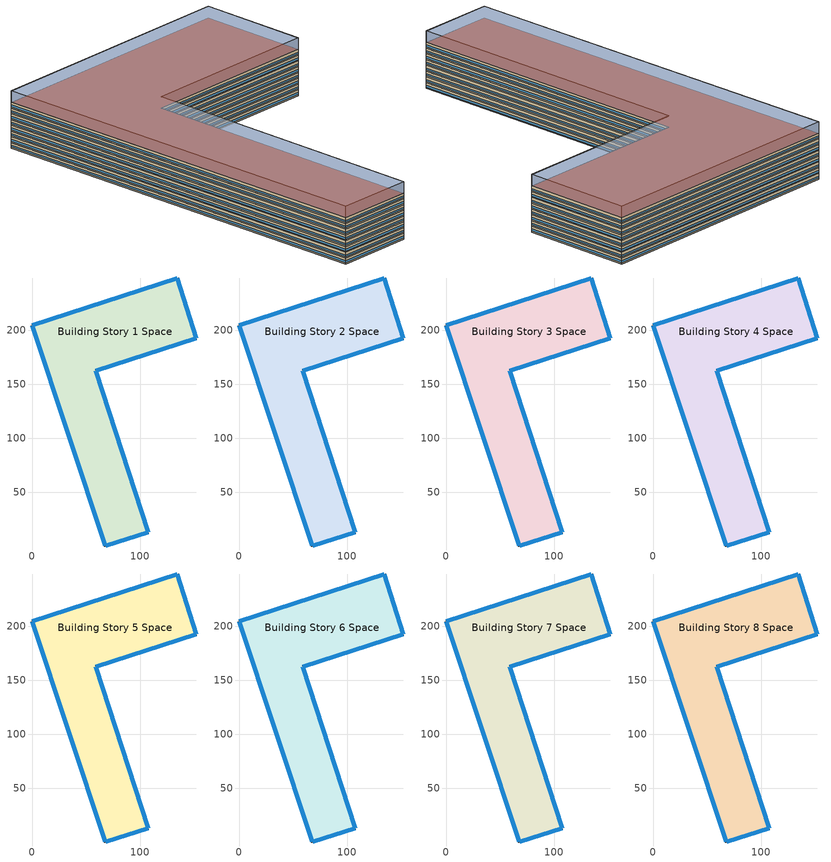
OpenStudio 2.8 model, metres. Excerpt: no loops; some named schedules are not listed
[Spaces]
Building Story 1 Space
 floor ground: 67.97,0 0,204.25 134.29,248.23 152.15,192.3 58.91,162.21 107.41,12.92 z0
 wall outside: 0,204.25 67.97,0 107.41,12.92 58.91,162.21 152.15,192.3 134.29,248.23 0,204.25 z0:3
 window: 134.26,248.22 0.02,204.26 / 107.4,12.94 58.92,162.18 / 68,0.01 107.38,12.91 / 152.14,192.33 134.29,248.21 / 58.93,162.22 152.12,192.3 / 0.01,204.22 67.96,0.02 z0.76:1.66
 ceiling adiabatic (Typical IEAD Roof R-31.25): 107.41,12.92 58.91,162.21 152.15,192.3 134.29,248.23 0,204.25 67.97,0 z3
Building Story 2 Space
 floor adiabatic (LargeHotel Interior Floor): 67.97,0 0,204.25 134.29,248.23 152.15,192.3 58.91,162.21 107.41,12.92 z3
 wall outside: 0,204.25 67.97,0 107.41,12.92 58.91,162.21 152.15,192.3 134.29,248.23 0,204.25 z3:6
 window: 0.01,204.22 67.96,0.02 / 134.26,248.22 0.02,204.26 / 152.14,192.33 134.29,248.21 / 58.93,162.22 152.12,192.3 / 107.4,12.94 58.92,162.18 / 68,0.01 107.38,12.91 z3.76:4.66
 ceiling adiabatic (Typical IEAD Roof R-31.25): 107.41,12.92 58.91,162.21 152.15,192.3 134.29,248.23 0,204.25 67.97,0 z6
Building Story 3 Space
 floor adiabatic (LargeHotel Interior Floor): 67.97,0 0,204.25 134.29,248.23 152.15,192.3 58.91,162.21 107.41,12.92 z6
 wall outside: 0,204.25 67.97,0 107.41,12.92 58.91,162.21 152.15,192.3 134.29,248.23 0,204.25 z6:9
 window: 134.26,248.22 0.02,204.26 / 58.93,162.22 152.12,192.3 / 107.4,12.94 58.92,162.18 / 152.14,192.33 134.29,248.21 / 0.01,204.22 67.96,0.02 / 68,0.01 107.38,12.91 z6.76:7.66
 roof outside: 107.41,12.92 58.91,162.21 152.15,192.3 134.29,248.23 0,204.25 67.97,0 z9
Building Story 4 Space
 floor adiabatic (LargeHotel Interior Floor): 67.97,0 0,204.25 134.29,248.23 152.15,192.3 58.91,162.21 107.41,12.92 z9
 wall outside: 0,204.25 67.97,0 107.41,12.92 58.91,162.21 152.15,192.3 134.29,248.23 0,204.25 z9:12
 window: 134.26,248.22 0.02,204.26 / 107.4,12.94 58.92,162.18 / 0.01,204.22 67.96,0.02 / 58.93,162.22 152.12,192.3 / 152.14,192.33 134.29,248.21 / 68,0.01 107.38,12.91 z9.76:10.66
 ceiling adiabatic (LargeHotel Interior Ceiling): 107.41,12.92 58.91,162.21 152.15,192.3 134.29,248.23 0,204.25 67.97,0 z12
Building Story 5 Space
 floor adiabatic (Typical Insulated Carpeted 8in Slab Floor): 67.97,0 0,204.25 134.29,248.23 152.15,192.3 58.91,162.21 107.41,12.92 z12
 wall outside: 0,204.25 67.97,0 107.41,12.92 58.91,162.21 152.15,192.3 134.29,248.23 0,204.25 z12:15
 window: 107.4,12.94 58.92,162.18 / 68,0.01 107.38,12.91 / 152.14,192.33 134.29,248.21 / 0.01,204.22 67.96,0.02 / 134.26,248.22 0.02,204.26 / 58.93,162.22 152.12,192.3 z12.76:13.66
 ceiling adiabatic (Typical IEAD Roof R-31.25): 107.41,12.92 58.91,162.21 152.15,192.3 134.29,248.23 0,204.25 67.97,0 z15
Building Story 6 Space
 floor adiabatic (LargeHotel Interior Floor): 67.97,0 0,204.25 134.29,248.23 152.15,192.3 58.91,162.21 107.41,12.92 z15
 wall outside: 0,204.25 67.97,0 107.41,12.92 58.91,162.21 152.15,192.3 134.29,248.23 0,204.25 z15:18
 window: 0.01,204.22 67.96,0.02 / 134.26,248.22 0.02,204.26 / 152.14,192.33 134.29,248.21 / 68,0.01 107.38,12.91 / 107.4,12.94 58.92,162.18 / 58.93,162.22 152.12,192.3 z15.76:16.66
 roof outside: 107.41,12.92 58.91,162.21 152.15,192.3 134.29,248.23 0,204.25 67.97,0 z18
Building Story 7 Space
 floor adiabatic (Typical Insulated Carpeted 8in Slab Floor): 67.97,0 0,204.25 134.29,248.23 152.15,192.3 58.91,162.21 107.41,12.92 z18
 wall outside: 0,204.25 67.97,0 107.41,12.92 58.91,162.21 152.15,192.3 134.29,248.23 0,204.25 z18:21
 window: 58.93,162.22 152.12,192.3 / 0.01,204.22 67.96,0.02 / 134.26,248.22 0.02,204.26 / 152.14,192.33 134.29,248.21 / 107.4,12.94 58.92,162.18 / 68,0.01 107.38,12.91 z18.76:19.66
 ceiling adiabatic (Typical IEAD Roof R-31.25): 107.41,12.92 58.91,162.21 152.15,192.3 134.29,248.23 0,204.25 67.97,0 z21
Building Story 8 Space
 floor adiabatic (LargeHotel Interior Floor): 67.97,0 0,204.25 134.29,248.23 152.15,192.3 58.91,162.21 107.41,12.92 z21
 wall outside: 0,204.25 67.97,0 107.41,12.92 58.91,162.21 152.15,192.3 134.29,248.23 0,204.25 z21:24
 window: 0.01,204.22 67.96,0.02 / 134.26,248.22 0.02,204.26 / 68,0.01 107.38,12.91 / 58.93,162.22 152.12,192.3 / 152.14,192.33 134.29,248.21 / 107.4,12.94 58.92,162.18 z21.76:22.66
 roof outside: 107.41,12.92 58.91,162.21 152.15,192.3 134.29,248.23 0,204.25 67.97,0 z24
shading: 152.15,192.3 134.29,248.23 / 134.29,248.23 0,204.25 / 0,204.25 67.97,0 / 67.97,0 107.41,12.92 / 107.41,12.92 58.91,162.21 / 58.91,162.21 152.15,192.3 z0:3; 152.15,192.3 134.29,248.23 / 134.29,248.23 0,204.25 / 0,204.25 67.97,0 / 67.97,0 107.41,12.92 / 107.41,12.92 58.91,162.21 / 58.91,162.21 152.15,192.3 z0:18; 134.29,248.23 0,204.25 / 152.15,192.3 134.29,248.23 / 58.91,162.21 152.15,192.3 / 67.97,0 107.41,12.92 / 107.41,12.92 58.91,162.21 / 0,204.25 67.97,0 / 67.97,0 107.41,12.92 / 107.41,12.92 58.91,162.21 / 58.91,162.21 152.15,192.3 / 152.15,192.3 134.29,248.23 / 134.29,248.23 0,204.25 / 0,204.25 67.97,0 z0:9; 0,204.25 67.97,0 / 67.97,0 107.41,12.92 / 107.41,12.92 58.91,162.21 / 58.91,162.21 152.15,192.3 / 152.15,192.3 134.29,248.23 / 134.29,248.23 0,204.25 z0:30; 67.97,0 0,204.25 134.29,248.23 152.15,192.3 58.91,162.21 107.41,12.92 z0; 107.41,12.92 58.91,162.21 152.15,192.3 134.29,248.23 0,204.25 67.97,0 z3; 67.97,0 0,204.25 134.29,248.23 152.15,192.3 58.91,162.21 107.41,12.92 z0; 107.41,12.92 58.91,162.21 152.15,192.3 134.29,248.23 0,204.25 67.97,0 z18; 67.97,0 0,204.25 134.29,248.23 152.15,192.3 58.91,162.21 107.41,12.92 z0; 107.41,12.92 58.91,162.21 152.15,192.3 134.29,248.23 0,204.25 67.97,0 z9; 67.97,0 0,204.25 134.29,248.23 152.15,192.3 58.91,162.21 107.41,12.92 z0; 107.41,12.92 58.91,162.21 152.15,192.3 134.29,248.23 0,204.25 67.97,0 z9; 67.97,0 0,204.25 134.29,248.23 152.15,192.3 58.91,162.21 107.41,12.92 z0; 107.41,12.92 58.91,162.21 152.15,192.3 134.29,248.23 0,204.25 67.97,0 z30
[Site]
Buffalo Niagara Intl Ap_NY_USA: Latitude {deg}=42.8177; Longitude {deg}=-78.8525; Time Zone {hr}=-5; Elevation {m}=215; Terrain=City
[Site:WaterMainsTemperature]
Calculation Method=Correlation; Annual Average Outdoor Air Temperature {C}=8.96667; Maximum Difference In Monthly Average Outdoor Air Temperatures {deltaC}=26.2
[SizingPeriod:DesignDay] Barometric Pressure {Pa}=98769; Sky Clearness=0; Rain Indicator=0; Snow Indicator=0; Day of Month=21; Daylight Saving Time Indicator=0; Humidity Indicating Type=Wetbulb; Dry-Bulb Temperature Range Modifier Type=DefaultMultipliers
Name | Maximum Dry-Bulb Temperature {C} | Daily Dry-Bulb Temperature Range {deltaC} | Humidity Indicating Conditions at Maximum Dry-Bulb | Wind Speed {m/s} | Wind Direction {deg} | Month | Day Type | Solar Model Indicator | ASHRAE Taub | ASHRAE Taud
Buffalo Niagara Intl Ap Ann Clg .4% Condns DB=>MWB 1 | 30.3 | 9.3 | 21.8 | 5.7 | 240 | 7 | SummerDesignDay | ASHRAETau | 0.462 | 2.001
Buffalo Niagara Intl Ap Ann Clg .4% Condns WB=>MDB 1 | 27.8 | 9.3 | 23.8 | 5.7 | 240 | 7 | SummerDesignDay | ASHRAETau | 0.462 | 2.001
Buffalo Niagara Intl Ap Ann Htg 99.6% Condns DB 1 | -16.3 | 0 | -16.3 | 5.1 | 270 | 1 | WinterDesignDay | ASHRAEClearSky
[ClimateZones]
Climate Zone Institution Name 1=ASHRAE; Climate Zone Document Name 1=ANSI/ASHRAE Standard 169; Climate Zone Document Year 1=2006; Climate Zone Value 1=6A
[Site:GroundTemperature:BuildingSurface]
20.14, 20.06, 20.11, 20.22, 20.33, 20.46, 20.58, 20.63, 20.64, 20.54, 20.44, 20.26
[Building]
Mixed use 2: Nominal Floor to Floor Height {m}=3; Default Construction Set=Res 90.1-2013 - LrgHotel - ASHRAE 169-2013-6A; Standards Number of Stories=8; Standards Number of Above Ground Stories=8; Standards Building Type=LargeHotel
[DefaultConstructionSet]
Res 90.1-2013 - LrgHotel - ASHRAE 169-2013-6A: Default Exterior Surface Constructions=Default Surface Constructions 1; Default Interior Surface Constructions=Default Surface Constructions 2; Default Ground Contact Surface Constructions=Default Surface Constructions 3; Default Exterior SubSurface Constructions=Default Sub Surface Constructions 1; Default Interior SubSurface Constructions=Default Sub Surface Constructions 2; Interior Partition Construction=Typical Interior Partition
[DefaultSurfaceConstructions]
Name | Floor Construction | Wall Construction | Roof Ceiling Construction
Default Surface Constructions 1 | Typical Insulated Exterior Mass Floor R-19.61 | Typical Insulated Exterior Mass Wall R-12.5 | Typical IEAD Roof R-31.25
Default Surface Constructions 2 | LargeHotel Interior Floor | LargeHotel Interior Wall | LargeHotel Interior Ceiling
Default Surface Constructions 3 | Typical Insulated Carpeted 8in Slab Floor | Typical Insulated Basement Mass Wall
[Construction]
Typical Insulated Exterior Mass Floor R-19.61: Typical Insulation R-17.04, 4 in. Normalweight Concrete Floor, Typical Carpet Pad
Typical Insulated Exterior Mass Wall R-12.5: 1IN Stucco, 8IN CONCRETE HW RefBldg, Typical Insulation R-10.11, 1/2IN Gypsum
Typical IEAD Roof R-31.25: Roof Membrane, Typical Insulation R-30.13, Metal Roof Surface
LargeHotel Interior Floor: Nonres_Floor_Insulation, 100mm Normalweight concrete floor, CP02 CARPET PAD
LargeHotel Interior Wall: G01 13mm gypsum board, G01 13mm gypsum board
LargeHotel Interior Ceiling: CP02 CARPET PAD, 100mm Normalweight concrete floor, Nonres_Floor_Insulation
Typical Insulated Carpeted 8in Slab Floor: 8 in. Normalweight Concrete Floor, Typical Carpet Pad
Typical Insulated Basement Mass Wall: 8 in. Concrete Block Basement Wall
U 0.48 SHGC 0.40 Dbl Ref-D Clr 6mm/13mm: REF D CLEAR 6MM, AIR 13MM, CLEAR 6MM
Typical Insulated Metal Door R-2.0: F08 Metal surface, Typical Insulation R-1.15
U 0.44 SHGC 0.26 Dbl Ref-B-H Clr 6mm/13mm Air: REF B CLEAR HI 6MM, AIR 13MM, CLEAR 6MM
Typical Overhead Door R-2.0: Typical Insulation R-1.15 1
Window_U_0.50_SHGC_0.40_Skylight_Frame_Width_0.430_in: Glass_2052_LayerAvg, Gap_1_W_0_0038, Glass_2027F_LayerAvg
Typical Interior Window: Clear 3mm
Typical Interior Door; Typical Interior Partition: G05 25mm wood
InteriorFurnishings 2: Std Wood 6inch 2
[Material:NoMass] Roughness=Smooth; Thermal Absorptance=0.9; Solar Absorptance=0.7
Name | Thermal Resistance {m2-K/W} | Visible Absorptance
Typical Insulation R-17.04 | 3.00072 | 0.7
Typical Carpet Pad; CP02 CARPET PAD | 0.21648 | 0.8
Typical Insulation R-10.11 | 1.78074 | 0.7
Typical Insulation R-30.13 | 5.30668 | 0.7
Nonres_Floor_Insulation | 2.88292 | 0.7
Typical Insulation R-1.15 | 0.202509 | 0.7
Typical Insulation R-1.15 1 | 0.202527 | 0.7
[Material]
Name | Roughness | Thickness {m} | Conductivity {W/m-K} | Density {kg/m3} | Specific Heat {J/kg-K} | Thermal Absorptance | Solar Absorptance | Visible Absorptance
4 in. Normalweight Concrete Floor | MediumRough | 0.1016 | 2.31 | 2322 | 832 | 0.9 | 0.7 | 0.7
1IN Stucco | Smooth | 0.0253 | 0.6918 | 1858 | 837 | 0.9 | 0.7 | 0.92
8IN CONCRETE HW RefBldg | Rough | 0.2032 | 1.311 | 2240 | 836.8 | 0.9 | 0.7 | 0.7
1/2IN Gypsum | Smooth | 0.0127 | 0.16 | 784.9 | 830 | 0.9 | 0.4 | 0.4
Roof Membrane | VeryRough | 0.0095 | 0.16 | 1121.29 | 1460 | 0.9 | 0.7 | 0.7
Metal Roof Surface; F08 Metal surface | Smooth | 0.0008 | 45.28 | 7824 | 500 | 0.9 | 0.7 | 0.7
100mm Normalweight concrete floor | MediumRough | 0.1016 | 2.31045 | 2322 | 832.557 |  | 0 | 0
G01 13mm gypsum board | Smooth | 0.0127 | 0.160031 | 800.001 | 1090.73 | 0.9 | 0.7 | 0.5
8 in. Normalweight Concrete Floor | MediumRough | 0.2032 | 2.31 | 2322 | 832 | 0.9 | 0.7 | 0.7
8 in. Concrete Block Basement Wall | MediumRough | 0.2032 | 1.326 | 1842 | 912 | 0.9 | 0.7 | 0.7
G05 25mm wood | MediumSmooth | 0.0254 | 0.15 | 608 | 1630 | 0.9 | 0.5 | 0.5
Std Wood 6inch 2 | MediumSmooth | 0.15 | 0.12 | 540 | 1210 | 0.9 | 0.7 | 0.7
[DefaultSubSurfaceConstructions]
Name | Fixed Window Construction | Operable Window Construction | Door Construction | Glass Door Construction | Overhead Door Construction | Skylight Construction | Tubular Daylight Dome Construction | Tubular Daylight Diffuser Construction
Default Sub Surface Constructions 1 | U 0.48 SHGC 0.40 Dbl Ref-D Clr 6mm/13mm | U 0.48 SHGC 0.40 Dbl Ref-D Clr 6mm/13mm | Typical Insulated Metal Door R-2.0 | U 0.44 SHGC 0.26 Dbl Ref-B-H Clr 6mm/13mm Air | Typical Overhead Door R-2.0 | Window_U_0.50_SHGC_0.40_Skylight_Frame_Width_0.430_in | Typical Interior Window | Typical Interior Window
Default Sub Surface Constructions 2 | Typical Interior Window | Typical Interior Window | Typical Interior Door
[WindowMaterial:Glazing] Optical Data Type=SpectralAverage; Infrared Transmittance at Normal Incidence=0; Dirt Correction Factor for Solar and Visible Transmittance=1; Solar Diffusing=No
Name | Thickness {m} | Solar Transmittance at Normal Incidence | Front Side Solar Reflectance at Normal Incidence | Back Side Solar Reflectance at Normal Incidence | Visible Transmittance at Normal Incidence | Front Side Visible Reflectance at Normal Incidence | Back Side Visible Reflectance at Normal Incidence | Front Side Infrared Hemispherical Emissivity | Back Side Infrared Hemispherical Emissivity | Conductivity {W/m-K}
REF D CLEAR 6MM | 0.006 | 0.429 | 0.308 | 0.379 | 0.334 | 0.453 | 0.505 | 0.84 | 0.82 | 0.9
CLEAR 6MM | 0.006 | 0.775 | 0.071 | 0.071 | 0.881 | 0.08 | 0.08 | 0.84 | 0.84 | 0.9
REF B CLEAR HI 6MM | 0.006 | 0.24 | 0.16 | 0.32 | 0.3 | 0.16 | 0.29 | 0.84 | 0.6 | 0.9
Glass_2052_LayerAvg | 0.00837 | 0.507767 | 0.054228 | 0.0544931 | 0.586833 | 0.05805 | 0.058397 | 0.84 | 0.84 | 1
Glass_2027F_LayerAvg | 0.004 | 0.369744 | 0.470069 | 0.340935 | 0.765222 | 0.0546 | 0.073741 | 0.03675 | 0.84 | 1
Clear 3mm | 0.003 | 0.837 | 0.075 | 0.075 | 0.898 | 0.081 | 0.081 | 0.84 | 0.84 | 0.9
[WindowMaterial:Gas] Gas Type=Air
Name | Thickness {m}
AIR 13MM | 0.0127
Gap_1_W_0_0038 | 0.0038
[DesignSpecification:OutdoorAir] Outdoor Air Method=Sum
Name | Outdoor Air Flow per Person {m3/s-person} | Outdoor Air Flow per Floor Area {m3/s-m2} | Outdoor Air Flow Rate {m3/s} | Outdoor Air Flow Air Changes per Hour {1/hr}
Blended OA | 0 | 0.0004318 | 0 | 0
Blended OA 1 | 0 | 0.00103124 | 0 | 0
Blended OA 2 | 0 | 0.0011811 | 0 | 0
Blended OA 3 | 0 | 0.00175016 | 0 | 0
Blended OA 4 | 0 | 0.0035814 | 0 | 0
Blended OA 5 | 0 | 0.00203317 | 0 | 0
Blended OA 6 | 0.00260137 | 0.0003048
Blended OA 7 | 0.00235974 | 0.0003048
[DefaultScheduleSet]
Story Ground Blended Space Type Schedule Set; Story Mid2 Blended Space Type Schedule Set; Story Mid Blended Space Type Schedule Set; Story Mid5 Blended Space Type Schedule Set; Story Mid3 Blended Space Type Schedule Set; Story Mid4 Blended Space Type Schedule Set; Story Mid6 Blended Space Type Schedule Set; Story Top Blended Space Type Schedule Set
[SpaceInfiltration:DesignFlowRate] Schedule=Always On Discrete; Design Flow Rate Calculation Method=Flow/ExteriorArea; Constant Term Coefficient=0; Temperature Term Coefficient=0; Velocity Term Coefficient=0.224; Velocity Squared Term Coefficient=0
Name | Space or SpaceType | Flow per Exterior Surface Area {m3/s-m2}
FullServiceRestaurant Dining A  - Story Mid3 Infiltration; FullServiceRestaurant Dining C  - Story Mid3 Infiltration | Story Mid3 Blended Space Type | 5.36853e-05
FullServiceRestaurant Dining A  - Story Mid4 Infiltration; FullServiceRestaurant Dining C  - Story Mid4 Infiltration | Story Mid4 Blended Space Type | 0.00021928
FullServiceRestaurant Dining A  - Story Mid5 Infiltration; FullServiceRestaurant Dining C  - Story Mid5 Infiltration | Story Mid5 Blended Space Type | 4.12914e-05
FullServiceRestaurant Dining A end_a - Story Mid4 Infiltration; FullServiceRestaurant Dining A end_b - Story Mid4 Infiltration; FullServiceRestaurant Dining C end_a - Story Mid4 Infiltration; FullServiceRestaurant Dining C end_b - Story Mid4 Infiltration | Story Mid4 Blended Space Type | 8.549e-06
FullServiceRestaurant Dining A end_b - Story Mid3 Infiltration; FullServiceRestaurant Dining C end_b - Story Mid3 Infiltration; FullServiceRestaurant Kitchen A end_a - Story Mid3 Infiltration; FullServiceRestaurant Kitchen C end_a - Story Mid3 Infiltration | Story Mid3 Blended Space Type | 8.549e-06
FullServiceRestaurant Dining A end_b - Story Mid5 Infiltration; FullServiceRestaurant Dining C end_b - Story Mid5 Infiltration; LargeHotel Lobby A end_a - Story Mid5 Infiltration; LargeHotel Lobby C end_a - Story Mid5 Infiltration | Story Mid5 Blended Space Type | 8.549e-06
FullServiceRestaurant Dining B end_a - Story Mid4 Infiltration; FullServiceRestaurant Dining B end_b - Story Mid4 Infiltration | Story Mid4 Blended Space Type | 4.84083e-05
FullServiceRestaurant Dining B end_b - Story Mid3 Infiltration; FullServiceRestaurant Kitchen B end_a - Story Mid3 Infiltration | Story Mid3 Blended Space Type | 4.84083e-05
FullServiceRestaurant Dining B end_b - Story Mid5 Infiltration; LargeHotel Lobby B end_a - Story Mid5 Infiltration | Story Mid5 Blended Space Type | 4.84083e-05
FullServiceRestaurant Kitchen A  - Story Mid3 Infiltration; FullServiceRestaurant Kitchen C  - Story Mid3 Infiltration | Story Mid3 Blended Space Type | 0.000120029
LargeHotel Banquet A  - Story Mid5 Infiltration; LargeHotel Banquet C  - Story Mid5 Infiltration | Story Mid5 Blended Space Type | 4.52016e-05
LargeHotel Cafe A  - Story Mid5 Infiltration; LargeHotel Cafe C  - Story Mid5 Infiltration | Story Mid5 Blended Space Type | 1.28264e-05
LargeHotel Corridor B end_a - Story Mid6 Infiltration | Story Mid6 Blended Space Type | 1.69457e-05
LargeHotel Corridor B end_a - Story Top Infiltration; LargeHotel Corridor B end_b - Story Top Infiltration | Story Top Blended Space Type | 1.88391e-06
LargeHotel GuestRoom A  - Story Mid6 Infiltration; LargeHotel GuestRoom C  - Story Mid6 Infiltration | Story Mid6 Blended Space Type | 0.000218753
LargeHotel GuestRoom A  - Story Top Infiltration; LargeHotel GuestRoom C  - Story Top Infiltration | Story Top Blended Space Type | 2.43782e-05
LargeHotel GuestRoom A end_a - Story Mid6 Infiltration; LargeHotel GuestRoom C end_a - Story Mid6 Infiltration | Story Mid6 Blended Space Type | 2.42803e-05
LargeHotel GuestRoom A end_a - Story Top Infiltration; LargeHotel GuestRoom A end_b - Story Top Infiltration; LargeHotel GuestRoom C end_a - Story Top Infiltration; LargeHotel GuestRoom C end_b - Story Top Infiltration | Story Top Blended Space Type | 2.69933e-06
LargeHotel Kitchen A  - Story Mid5 Infiltration; LargeHotel Kitchen C  - Story Mid5 Infiltration | Story Mid5 Blended Space Type | 7.03136e-06
LargeHotel Laundry A  - Story Mid5 Infiltration; LargeHotel Laundry C  - Story Mid5 Infiltration | Story Mid5 Blended Space Type | 5.33147e-06
LargeHotel Lobby A  - Story Mid5 Infiltration; LargeHotel Lobby C  - Story Mid5 Infiltration | Story Mid5 Blended Space Type | 8.00135e-05
LargeHotel Lobby A  - Story Mid6 Infiltration; LargeHotel Lobby C  - Story Mid6 Infiltration | Story Mid6 Blended Space Type | 9.07614e-06
LargeHotel Lobby B  - Story Mid6 Infiltration | Story Mid6 Blended Space Type | 4.84083e-05
LargeHotel Mechanical A  - Story Mid5 Infiltration; LargeHotel Mechanical C  - Story Mid5 Infiltration | Story Mid5 Blended Space Type | 1.12038e-05
LargeHotel Retail A  - Story Mid5 Infiltration; LargeHotel Retail C  - Story Mid5 Infiltration | Story Mid5 Blended Space Type | 9.89027e-06
LargeHotel Storage A  - Story Mid5 Infiltration; LargeHotel Storage C  - Story Mid5 Infiltration | Story Mid5 Blended Space Type | 6.49049e-06
Office WholeBuilding - Md Office A  - Story Ground Infiltration; Office WholeBuilding - Md Office C  - Story Ground Infiltration | Story Ground Blended Space Type | 0.00021928
Office WholeBuilding - Md Office A  - Story Mid Infiltration; Office WholeBuilding - Md Office C  - Story Mid Infiltration | Story Mid Blended Space Type | 4.55659e-05
Office WholeBuilding - Md Office A end_a - Story Ground Infiltration; Office WholeBuilding - Md Office A end_b - Story Ground Infiltration; Office WholeBuilding - Md Office C end_a - Story Ground Infiltration; Office WholeBuilding - Md Office C end_b - Story Ground Infiltration | Story Ground Blended Space Type | 8.549e-06
Office WholeBuilding - Md Office B end_a - Story Ground Infiltration; Office WholeBuilding - Md Office B end_b - Story Ground Infiltration | Story Ground Blended Space Type | 4.84083e-05
StripMall Strip mall - type 1 A  - Story Mid Infiltration; StripMall Strip mall - type 1 C  - Story Mid Infiltration | Story Mid Blended Space Type | 0.00010964
StripMall Strip mall - type 1 A end_a - Story Mid Infiltration; StripMall Strip mall - type 1 C end_a - Story Mid Infiltration; StripMall Strip mall - type 2 A end_b - Story Mid Infiltration; StripMall Strip mall - type 2 C end_b - Story Mid Infiltration | Story Mid Blended Space Type | 8.549e-06
StripMall Strip mall - type 1 B end_a - Story Mid Infiltration; StripMall Strip mall - type 2 B end_b - Story Mid Infiltration | Story Mid Blended Space Type | 4.84083e-05
StripMall Strip mall - type 2 A  - Story Mid Infiltration; StripMall Strip mall - type 2 C  - Story Mid Infiltration | Story Mid Blended Space Type | 6.40743e-05
StripMall Strip mall - type 2 A  - Story Mid2 Infiltration; StripMall Strip mall - type 2 C  - Story Mid2 Infiltration | Story Mid2 Blended Space Type | 4.12914e-05
StripMall Strip mall - type 2 A end_b - Story Mid2 Infiltration; StripMall Strip mall - type 2 C end_b - Story Mid2 Infiltration; StripMall Strip mall - type 3 A end_a - Story Mid2 Infiltration; StripMall Strip mall - type 3 C end_a - Story Mid2 Infiltration | Story Mid2 Blended Space Type | 8.549e-06
StripMall Strip mall - type 2 B end_b - Story Mid2 Infiltration; StripMall Strip mall - type 3 B end_a - Story Mid2 Infiltration | Story Mid2 Blended Space Type | 4.84083e-05
StripMall Strip mall - type 3 A  - Story Mid2 Infiltration; StripMall Strip mall - type 3 C  - Story Mid2 Infiltration | Story Mid2 Blended Space Type | 0.000177989
StripMall Strip mall - type 3 A  - Story Mid3 Infiltration; StripMall Strip mall - type 3 C  - Story Mid3 Infiltration | Story Mid3 Blended Space Type | 4.55659e-05
[ElectricEquipment]
Name | Electric Equipment Definition | Space or SpaceType | Schedule | Multiplier
51 Elevator Lift Motors | Elevator Lift Motor 1 - pre-normalized value was 20370 W. | Story Ground Blended Space Type | Elevator Schedule 1 | 51
51 Elevator Fans | Elevator Fan 1 - pre-normalized value was 31 W. | Story Ground Blended Space Type | Elevator Schedule 3 | 51
51 Elevator Lights | Elevator Lights 1 - pre-normalized value was 32 W. | Story Ground Blended Space Type | Elevator Schedule 2 | 51
Office WholeBuilding - Md Office Elec Equip 1 | Office WholeBuilding - Md Office Elec Equip Definition | Story Ground Blended Space Type | OfficeMedium BLDG_EQUIP_SCH_2013 | 1
StripMall Strip mall - type 2 Elec Equip 1 | StripMall Strip mall - type 2 Elec Equip Definition | Story Mid Blended Space Type | RetailStripmall Type2_EQUIP_SCH | 0.3
Office WholeBuilding - Md Office Elec Equip 2 | Office WholeBuilding - Md Office Elec Equip Definition | Story Mid Blended Space Type | OfficeMedium BLDG_EQUIP_SCH_2013 | 0.2
StripMall Strip mall - type 1 Elec Equip 1 | StripMall Strip mall - type 1 Elec Equip Definition | Story Mid Blended Space Type | RetailStripmall Type1_EQUIP_SCH | 0.5
StripMall Strip mall - type 3 Elec Equip 1 | StripMall Strip mall - type 3 Elec Equip Definition | Story Mid2 Blended Space Type | RetailStripmall Type3_EQUIP_SCH | 0.8
StripMall Strip mall - type 2 Elec Equip 2 | StripMall Strip mall - type 2 Elec Equip Definition | Story Mid2 Blended Space Type | RetailStripmall Type2_EQUIP_SCH | 0.2
FullServiceRestaurant Dining Elec Equip 1 | FullServiceRestaurant Dining Elec Equip Definition | Story Mid3 Blended Space Type | RestaurantSitDown BLDG_EQUIP_SCH | 0.2544
StripMall Strip mall - type 3 Elec Equip 2 | StripMall Strip mall - type 3 Elec Equip Definition | Story Mid3 Blended Space Type | RetailStripmall Type3_EQUIP_SCH | 0.2
FullServiceRestaurant Kitchen Elec Equip 1 | FullServiceRestaurant Kitchen Elec Equip Definition | Story Mid3 Blended Space Type | RestaurantSitDown BLDG_EQUIP_SCH | 0.5456
FullServiceRestaurant Dining Elec Equip 2 | FullServiceRestaurant Dining Elec Equip Definition | Story Mid4 Blended Space Type | RestaurantSitDown BLDG_EQUIP_SCH | 1
LargeHotel Mechanical Elec Equip 1 | LargeHotel Mechanical Elec Equip Definition | Story Mid5 Blended Space Type | HotelLarge BLDG_EQUIP_SCH | 0.0491764
LargeHotel Kitchen Elec Equip 1 | LargeHotel Kitchen Elec Equip Definition | Story Mid5 Blended Space Type | HotelLarge Kitchen_Elec_Equip_SCH | 0.0308624
LargeHotel Storage Elec Equip 1 | LargeHotel Storage Elec Equip Definition | Story Mid5 Blended Space Type | HotelLarge BLDG_EQUIP_SCH | 0.0284884
LargeHotel Lobby Elec Equip 1 | LargeHotel Lobby Elec Equip Definition | Story Mid5 Blended Space Type | HotelLarge BLDG_EQUIP_SCH | 0.369961
LargeHotel Banquet Elec Equip 1 | LargeHotel Banquet Elec Equip Definition | Story Mid5 Blended Space Type | HotelLarge Kitchen_Elec_Equip_SCH | 0.198401
FullServiceRestaurant Dining Elec Equip 3 | FullServiceRestaurant Dining Elec Equip Definition | Story Mid5 Blended Space Type | RestaurantSitDown BLDG_EQUIP_SCH | 0.2
LargeHotel Retail Elec Equip 1 | LargeHotel Retail Elec Equip Definition | Story Mid5 Blended Space Type | HotelLarge BLDG_EQUIP_SCH | 0.0434109
LargeHotel Cafe Elec Equip 1 | LargeHotel Cafe Elec Equip Definition | Story Mid5 Blended Space Type | HotelLarge BLDG_EQUIP_SCH | 0.0562984
LargeHotel Laundry Elec Equip 1 | LargeHotel Laundry Elec Equip Definition | Story Mid5 Blended Space Type | HotelLarge BLDG_EQUIP_SCH | 0.0234012
LargeHotel Lobby Elec Equip 2 | LargeHotel Lobby Elec Equip Definition | Story Mid6 Blended Space Type | HotelLarge BLDG_EQUIP_SCH | 0.0210756
LargeHotel GuestRoom Elec Equip 1 | LargeHotel GuestRoom Elec Equip Definition | Story Mid6 Blended Space Type | HotelLarge GuestRoom_Eqp_Sch_Adva | 0.68768
LargeHotel GuestRoom Elec Equip 2 | LargeHotel GuestRoom Elec Equip Definition | Story Top Blended Space Type | HotelLarge GuestRoom_Eqp_Sch_Adva | 0.702485
[Exterior:Lights:Definition]
Name | Design Level {W}
Parking Areas and Drives Def (W/ft^2) | 0.1
Building Facades Def (W/ft^2) | 0.15
Main Entries Def (W/ft) | 30
Other Doors Def (W/ft) | 20
Entry Canopies Def (W/ft^2) | 0.4
[Exterior:Lights] Control Option=AstronomicalClock
Name | Exterior Lights Definition | Schedule | Multiplier
Parking Areas and Drives | Parking Areas and Drives Def (W/ft^2) | Schedule Ruleset 2 | 2.5287e+06
Building Facades | Building Facades Def (W/ft^2) | Schedule Ruleset 1 | 19987.4
Main Entries | Main Entries Def (W/ft) | Schedule Ruleset 2 | 19.17576
Other Doors | Other Doors Def (W/ft) | Schedule Ruleset 2 | 232.954
Entry Canopies | Entry Canopies Def (W/ft^2) | Schedule Ruleset 2 | 1620
[ThermostatSetpoint:DualSetpoint]
Name | Heating Setpoint Temperature Schedule | Cooling Setpoint Temperature Schedule
Story Ground Blended Space Type Thermostat | OfficeMedium HTGSETP_SCH_YES_OPTIMUM | OfficeMedium CLGSETP_SCH_YES_OPTIMUM
Story Mid2 Blended Space Type Thermostat | RetailStripmall Type3_HTGSETP_SCH_NO_OPTIMUM | RetailStripmall Type3_CLGSETP_SCH_NO_OPTIMUM
Story Mid Blended Space Type Thermostat | RetailStripmall Type1_HTGSETP_SCH_NO_OPTIMUM | RetailStripmall Type1_CLGSETP_SCH_NO_OPTIMUM
Story Mid5 Blended Space Type Thermostat | HotelLarge HTGSETP_SCH | HotelLarge CLGSETP_SCH
Story Mid3 Blended Space Type Thermostat | RestaurantSitDown HTGSETP_KITCHEN_SCH_NO_OPTIMUM | RestaurantSitDown CLGSETP_KITCHEN_SCH_NO_OPTIMUM
Story Mid4 Blended Space Type Thermostat | RestaurantSitDown HTGSETP_SCH_NO_OPTIMUM | RestaurantSitDown CLGSETP_SCH_NO_OPTIMUM
Story Mid6 Blended Space Type Thermostat; Story Top Blended Space Type Thermostat | HotelLarge Adva_OccGuestRoom_HtgSP_Sch | HotelLarge Adva_OccGuestRoom_ClgSP_Sch
[InternalMass:Definition]
Internal Mass Definition 3: Construction=InteriorFurnishings 2; Design Level Calculation Method=SurfaceArea/Area; Surface Area per Space Floor Area=2
[InternalMass]
Name | Internal Mass Definition | Space or SpaceType | Multiplier
FullServiceRestaurant Dining C  - Story Mid4 Mass; FullServiceRestaurant Dining A  - Story Mid4 Mass | Internal Mass Definition 2 | Story Mid4 Blended Space Type | 0.0722313
LargeHotel Corridor B  - Story Top Mass | Internal Mass Definition 2 | Story Top Blended Space Type | 0.286351
FullServiceRestaurant Dining A  - Story Mid3 Mass; FullServiceRestaurant Dining C  - Story Mid3 Mass | Internal Mass Definition 2 | Story Mid3 Blended Space Type | 0.017684
Office WholeBuilding - Md Office A end_a - Story Ground Mass; Office WholeBuilding - Md Office C end_b - Story Ground Mass; Office WholeBuilding - Md Office C end_a - Story Ground Mass; Office WholeBuilding - Md Office A end_b - Story Ground Mass | Internal Mass Definition 2 | Story Ground Blended Space Type | 0.00140803
StripMall Strip mall - type 2 C end_b - Story Mid2 Mass; StripMall Strip mall - type 3 A end_a - Story Mid2 Mass; StripMall Strip mall - type 3 C end_a - Story Mid2 Mass; StripMall Strip mall - type 2 A end_b - Story Mid2 Mass | Internal Mass Definition 2 | Story Mid2 Blended Space Type | 0.00140803
Office WholeBuilding - Md Office B end_a - Story Ground Mass; Office WholeBuilding - Md Office B end_b - Story Ground Mass | Internal Mass Definition 2 | Story Ground Blended Space Type | 0.0159458
FullServiceRestaurant Kitchen A end_a - Story Mid3 Mass; FullServiceRestaurant Kitchen C end_a - Story Mid3 Mass; FullServiceRestaurant Dining C end_b - Story Mid3 Mass; FullServiceRestaurant Dining A end_b - Story Mid3 Mass | Internal Mass Definition 2 | Story Mid3 Blended Space Type | 0.00140803
LargeHotel Corridor B end_a - Story Top Mass; LargeHotel Corridor B end_b - Story Top Mass | Internal Mass Definition 2 | Story Top Blended Space Type | 0.00558193
Office WholeBuilding - Md Office A  - Story Ground Mass; Office WholeBuilding - Md Office C  - Story Ground Mass | Internal Mass Definition 2 | Story Ground Blended Space Type | 0.0722313
Office WholeBuilding - Md Office B  - Story Ground Mass | Internal Mass Definition 2 | Story Ground Blended Space Type | 0.818014
StripMall Strip mall - type 2 C end_b - Story Mid Mass; StripMall Strip mall - type 1 A end_a - Story Mid Mass; StripMall Strip mall - type 1 C end_a - Story Mid Mass; StripMall Strip mall - type 2 A end_b - Story Mid Mass | Internal Mass Definition 2 | Story Mid Blended Space Type | 0.00140803
StripMall Strip mall - type 3 B  - Story Mid3 Mass | Internal Mass Definition 2 | Story Mid3 Blended Space Type | 0.169981
StripMall Strip mall - type 3 A  - Story Mid3 Mass; StripMall Strip mall - type 3 C  - Story Mid3 Mass | Internal Mass Definition 2 | Story Mid3 Blended Space Type | 0.0150095
StripMall Strip mall - type 1 B end_a - Story Mid Mass; StripMall Strip mall - type 2 B end_b - Story Mid Mass | Internal Mass Definition 2 | Story Mid Blended Space Type | 0.0159458
LargeHotel Lobby B  - Story Mid5 Mass | Internal Mass Definition 2 | Story Mid5 Blended Space Type | 0.298486
StripMall Strip mall - type 1 A  - Story Mid Mass; StripMall Strip mall - type 1 C  - Story Mid Mass | Internal Mass Definition 2 | Story Mid Blended Space Type | 0.0361157
LargeHotel GuestRoom C  - Story Top Mass; LargeHotel GuestRoom A  - Story Top Mass | Internal Mass Definition 2 | Story Top Blended Space Type | 0.338063
StripMall Strip mall - type 2 B  - Story Mid2 Mass | Internal Mass Definition 2 | Story Mid2 Blended Space Type | 0.154035
StripMall Strip mall - type 1 B  - Story Mid Mass | Internal Mass Definition 2 | Story Mid Blended Space Type | 0.409007
StripMall Strip mall - type 2 C  - Story Mid Mass; StripMall Strip mall - type 2 A  - Story Mid Mass | Internal Mass Definition 2 | Story Mid Blended Space Type | 0.0211062
Office WholeBuilding - Md Office B  - Story Mid Mass | Internal Mass Definition 2 | Story Mid Blended Space Type | 0.169981
Office WholeBuilding - Md Office A  - Story Mid Mass; Office WholeBuilding - Md Office C  - Story Mid Mass | Internal Mass Definition 2 | Story Mid Blended Space Type | 0.0150095
FullServiceRestaurant Dining B end_b - Story Mid3 Mass; FullServiceRestaurant Kitchen B end_a - Story Mid3 Mass | Internal Mass Definition 2 | Story Mid3 Blended Space Type | 0.0159458
LargeHotel GuestRoom A end_a - Story Mid6 Mass; LargeHotel GuestRoom C end_a - Story Mid6 Mass | Internal Mass Definition 2 | Story Mid6 Blended Space Type | 0.00658996
FullServiceRestaurant Dining B end_a - Story Mid4 Mass; FullServiceRestaurant Dining B end_b - Story Mid4 Mass | Internal Mass Definition 2 | Story Mid4 Blended Space Type | 0.0159458
StripMall Strip mall - type 2 B  - Story Mid Mass | Internal Mass Definition 2 | Story Mid Blended Space Type | 0.239026
LargeHotel Retail B  - Story Mid5 Mass | Internal Mass Definition 2 | Story Mid5 Blended Space Type | 0.0368951
StripMall Strip mall - type 3 B end_a - Story Mid2 Mass; StripMall Strip mall - type 2 B end_b - Story Mid2 Mass | Internal Mass Definition 2 | Story Mid2 Blended Space Type | 0.0159458
LargeHotel GuestRoom A end_b - Story Top Mass; LargeHotel GuestRoom C end_a - Story Top Mass; LargeHotel GuestRoom A end_a - Story Top Mass; LargeHotel GuestRoom C end_b - Story Top Mass | Internal Mass Definition 2 | Story Top Blended Space Type | 0.00658996
StripMall Strip mall - type 3 A  - Story Mid2 Mass; StripMall Strip mall - type 3 C  - Story Mid2 Mass | Internal Mass Definition 2 | Story Mid2 Blended Space Type | 0.0586299
StripMall Strip mall - type 3 B  - Story Mid2 Mass | Internal Mass Definition 2 | Story Mid2 Blended Space Type | 0.663978
FullServiceRestaurant Dining B  - Story Mid3 Mass | Internal Mass Definition 2 | Story Mid3 Blended Space Type | 0.20027
StripMall Strip mall - type 2 A  - Story Mid2 Mass; StripMall Strip mall - type 2 C  - Story Mid2 Mass | Internal Mass Definition 2 | Story Mid2 Blended Space Type | 0.0136015
LargeHotel Laundry B  - Story Mid5 Mass | Internal Mass Definition 2 | Story Mid5 Blended Space Type | 0.0198888
FullServiceRestaurant Dining B  - Story Mid4 Mass | Internal Mass Definition 2 | Story Mid4 Blended Space Type | 0.818014
FullServiceRestaurant Kitchen B  - Story Mid3 Mass | Internal Mass Definition 2 | Story Mid3 Blended Space Type | 0.447762
FullServiceRestaurant Kitchen A  - Story Mid3 Mass; FullServiceRestaurant Kitchen C  - Story Mid3 Mass | Internal Mass Definition 2 | Story Mid3 Blended Space Type | 0.0395378
FullServiceRestaurant Dining A end_a - Story Mid4 Mass; FullServiceRestaurant Dining C end_a - Story Mid4 Mass; FullServiceRestaurant Dining A end_b - Story Mid4 Mass; FullServiceRestaurant Dining C end_b - Story Mid4 Mass | Internal Mass Definition 2 | Story Mid4 Blended Space Type | 0.00140803
LargeHotel Banquet B  - Story Mid5 Mass | Internal Mass Definition 2 | Story Mid5 Blended Space Type | 0.168622
LargeHotel Lobby A end_a - Story Mid5 Mass; LargeHotel Lobby C end_a - Story Mid5 Mass; FullServiceRestaurant Dining A end_b - Story Mid5 Mass; FullServiceRestaurant Dining C end_b - Story Mid5 Mass | Internal Mass Definition 2 | Story Mid5 Blended Space Type | 0.00140803
LargeHotel Lobby B end_a - Story Mid5 Mass; FullServiceRestaurant Dining B end_b - Story Mid5 Mass | Internal Mass Definition 2 | Story Mid5 Blended Space Type | 0.0159458
LargeHotel Storage C  - Story Mid5 Mass; LargeHotel Storage A  - Story Mid5 Mass | Internal Mass Definition 2 | Story Mid5 Blended Space Type | 0.00213798
LargeHotel Lobby A  - Story Mid5 Mass; LargeHotel Lobby C  - Story Mid5 Mass | Internal Mass Definition 2 | Story Mid5 Blended Space Type | 0.0263566
LargeHotel Laundry A  - Story Mid5 Mass; LargeHotel Laundry C  - Story Mid5 Mass | Internal Mass Definition 2 | Story Mid5 Blended Space Type | 0.0017562
LargeHotel Storage B  - Story Mid5 Mass | Internal Mass Definition 2 | Story Mid5 Blended Space Type | 0.0242124
LargeHotel Mechanical A  - Story Mid5 Mass; LargeHotel Mechanical C  - Story Mid5 Mass | Internal Mass Definition 2 | Story Mid5 Blended Space Type | 0.00369056
LargeHotel Kitchen A  - Story Mid5 Mass; LargeHotel Kitchen C  - Story Mid5 Mass | Internal Mass Definition 2 | Story Mid5 Blended Space Type | 0.00231614
LargeHotel Kitchen B  - Story Mid5 Mass | Internal Mass Definition 2 | Story Mid5 Blended Space Type | 0.0262301
LargeHotel Retail A  - Story Mid5 Mass; LargeHotel Retail C  - Story Mid5 Mass | Internal Mass Definition 2 | Story Mid5 Blended Space Type | 0.00325787
LargeHotel Mechanical B  - Story Mid5 Mass | Internal Mass Definition 2 | Story Mid5 Blended Space Type | 0.0417952
LargeHotel Cafe A  - Story Mid5 Mass; LargeHotel Cafe C  - Story Mid5 Mass | Internal Mass Definition 2 | Story Mid5 Blended Space Type | 0.00422505
LargeHotel Cafe B  - Story Mid5 Mass | Internal Mass Definition 2 | Story Mid5 Blended Space Type | 0.0478483
LargeHotel Banquet A  - Story Mid5 Mass; LargeHotel Banquet C  - Story Mid5 Mass | Internal Mass Definition 2 | Story Mid5 Blended Space Type | 0.0148895
FullServiceRestaurant Dining A  - Story Mid5 Mass; FullServiceRestaurant Dining C  - Story Mid5 Mass | Internal Mass Definition 2 | Story Mid5 Blended Space Type | 0.0136015
FullServiceRestaurant Dining B  - Story Mid5 Mass | Internal Mass Definition 2 | Story Mid5 Blended Space Type | 0.154035
LargeHotel GuestRoom A  - Story Mid6 Mass; LargeHotel GuestRoom C  - Story Mid6 Mass | Internal Mass Definition 2 | Story Mid6 Blended Space Type | 0.33725
LargeHotel Corridor B end_a - Story Mid6 Mass | Internal Mass Definition 2 | Story Mid6 Blended Space Type | 0.00558193
LargeHotel Corridor B  - Story Mid6 Mass | Internal Mass Definition 2 | Story Mid6 Blended Space Type | 0.285663
LargeHotel Lobby A  - Story Mid6 Mass; LargeHotel Lobby C  - Story Mid6 Mass | Internal Mass Definition 2 | Story Mid6 Blended Space Type | 0.00158167
LargeHotel Lobby B  - Story Mid6 Mass | Internal Mass Definition 2 | Story Mid6 Blended Space Type | 0.0179122
Building Story 1 Space Mass | Internal Mass Definition 3 | Building Story 1 Space | 1
Building Story 7 Space Mass | Internal Mass Definition 3 | Building Story 7 Space | 1
Building Story 2 Space Mass | Internal Mass Definition 3 | Building Story 2 Space | 1
Building Story 3 Space Mass | Internal Mass Definition 3 | Building Story 3 Space | 1
Building Story 8 Space Mass | Internal Mass Definition 3 | Building Story 8 Space | 1
Building Story 4 Space Mass | Internal Mass Definition 3 | Building Story 4 Space | 1
Building Story 5 Space Mass | Internal Mass Definition 3 | Building Story 5 Space | 1
Building Story 6 Space Mass | Internal Mass Definition 3 | Building Story 6 Space | 1
[People] Work Efficiency Schedule=Work Efficiency Schedule; Clothing Insulation Schedule=Clothing Schedule; Air Velocity Schedule=Air Velocity Schedule
Name | People Definition | Space or SpaceType | Number of People Schedule | Activity Level Schedule | Multiplier
Office WholeBuilding - Md Office People 1 | Office WholeBuilding - Md Office People Definition | Story Ground Blended Space Type | OfficeMedium BLDG_OCC_SCH | OfficeMedium ACTIVITY_SCH | 1
StripMall Strip mall - type 2 People 1 | StripMall Strip mall - type 2 People Definition | Story Mid Blended Space Type | RetailStripmall Type2_OCC_SCH | HotelSmall Activity_Sch | 0.3
Office WholeBuilding - Md Office People 2 | Office WholeBuilding - Md Office People Definition | Story Mid Blended Space Type | OfficeMedium BLDG_OCC_SCH | OfficeMedium ACTIVITY_SCH | 0.2
StripMall Strip mall - type 1 People 1 | StripMall Strip mall - type 1 People Definition | Story Mid Blended Space Type | RetailStripmall Type1_OCC_SCH | HotelSmall Activity_Sch | 0.5
StripMall Strip mall - type 3 People 1 | StripMall Strip mall - type 3 People Definition | Story Mid2 Blended Space Type | RetailStripmall Type3_OCC_SCH | HotelSmall Activity_Sch | 0.8
StripMall Strip mall - type 2 People 2 | StripMall Strip mall - type 2 People Definition | Story Mid2 Blended Space Type | RetailStripmall Type2_OCC_SCH | HotelSmall Activity_Sch | 0.2
FullServiceRestaurant Dining People 1 | FullServiceRestaurant Dining People Definition | Story Mid3 Blended Space Type | RestaurantSitDown BLDG_OCC_SCH | RestaurantSitDown ACTIVITY_SCH | 0.2544
StripMall Strip mall - type 3 People 2 | StripMall Strip mall - type 3 People Definition | Story Mid3 Blended Space Type | RetailStripmall Type3_OCC_SCH | HotelSmall Activity_Sch | 0.2
FullServiceRestaurant Kitchen People 1 | FullServiceRestaurant Kitchen People Definition | Story Mid3 Blended Space Type | RestaurantSitDown BLDG_OCC_SCH | RestaurantSitDown ACTIVITY_SCH | 0.5456
FullServiceRestaurant Dining People 2 | FullServiceRestaurant Dining People Definition | Story Mid4 Blended Space Type | RestaurantSitDown BLDG_OCC_SCH | RestaurantSitDown ACTIVITY_SCH | 1
LargeHotel Kitchen People 1 | LargeHotel Kitchen People Definition | Story Mid5 Blended Space Type | HotelLarge BLDG_OCC_SCH | HotelLarge ACTIVITY_SCH | 0.0308624
LargeHotel Lobby People 1 | LargeHotel Lobby People Definition | Story Mid5 Blended Space Type | HotelLarge BLDG_OCC_SCH | HotelLarge ACTIVITY_SCH | 0.369961
LargeHotel Banquet People 1 | LargeHotel Banquet People Definition | Story Mid5 Blended Space Type | HotelLarge BLDG_OCC_SCH | HotelLarge ACTIVITY_SCH | 0.198401
FullServiceRestaurant Dining People 3 | FullServiceRestaurant Dining People Definition | Story Mid5 Blended Space Type | RestaurantSitDown BLDG_OCC_SCH | RestaurantSitDown ACTIVITY_SCH | 0.2
LargeHotel Retail People 1 | LargeHotel Retail People Definition | Story Mid5 Blended Space Type | HotelLarge BLDG_OCC_SCH | HotelLarge ACTIVITY_SCH | 0.0434109
LargeHotel Cafe People 1 | LargeHotel Cafe People Definition | Story Mid5 Blended Space Type | HotelLarge BLDG_OCC_SCH | HotelLarge ACTIVITY_SCH | 0.0562984
LargeHotel Laundry People 1 | LargeHotel Laundry People Definition | Story Mid5 Blended Space Type | HotelLarge BLDG_OCC_SCH | HotelLarge ACTIVITY_SCH | 0.0234012
LargeHotel Lobby People 2 | LargeHotel Lobby People Definition | Story Mid6 Blended Space Type | HotelLarge BLDG_OCC_SCH | HotelLarge ACTIVITY_SCH | 0.0210756
LargeHotel GuestRoom People 1 | LargeHotel GuestRoom People Definition | Story Mid6 Blended Space Type | HotelLarge GuestRoom_Occ_Sch | HotelLarge ACTIVITY_SCH | 0.68768
LargeHotel GuestRoom People 2 | LargeHotel GuestRoom People Definition | Story Top Blended Space Type | HotelLarge GuestRoom_Occ_Sch | HotelLarge ACTIVITY_SCH | 0.702485
[Lights] Fraction Replaceable=1
Name | Lights Definition | Space or SpaceType | Schedule | Multiplier
Office WholeBuilding - Md Office Lights 1 | Office WholeBuilding - Md Office Lights Definition | Story Ground Blended Space Type | OfficeMedium BLDG_LIGHT_SCH_2013 | 1
StripMall Strip mall - type 2 Additional Lights 1 | StripMall Strip mall - type 2 Additional Lights Definition | Story Mid Blended Space Type | RetailStripmall Type2_LIGHT_SCH_2013 | 0.3
StripMall Strip mall - type 2 Lights 1 | StripMall Strip mall - type 2 Lights Definition | Story Mid Blended Space Type | RetailStripmall Type2_LIGHT_SCH_2013 | 0.3
Office WholeBuilding - Md Office Lights 2 | Office WholeBuilding - Md Office Lights Definition | Story Mid Blended Space Type | OfficeMedium BLDG_LIGHT_SCH_2013 | 0.2
StripMall Strip mall - type 1 Lights 1 | StripMall Strip mall - type 1 Lights Definition | Story Mid Blended Space Type | RetailStripmall Type1_LIGHT_SCH_2013 | 0.5
StripMall Strip mall - type 1 Additional Lights 1 | StripMall Strip mall - type 1 Additional Lights Definition | Story Mid Blended Space Type | RetailStripmall Type1_LIGHT_SCH_2013 | 0.5
StripMall Strip mall - type 3 Lights 1 | StripMall Strip mall - type 3 Lights Definition | Story Mid2 Blended Space Type | RetailStripmall Type3_LIGHT_SCH_2013 | 0.8
StripMall Strip mall - type 3 Additional Lights 1 | StripMall Strip mall - type 3 Additional Lights Definition | Story Mid2 Blended Space Type | RetailStripmall Type3_LIGHT_SCH_2013 | 0.8
StripMall Strip mall - type 2 Additional Lights 2 | StripMall Strip mall - type 2 Additional Lights Definition | Story Mid2 Blended Space Type | RetailStripmall Type2_LIGHT_SCH_2013 | 0.2
StripMall Strip mall - type 2 Lights 2 | StripMall Strip mall - type 2 Lights Definition | Story Mid2 Blended Space Type | RetailStripmall Type2_LIGHT_SCH_2013 | 0.2
FullServiceRestaurant Dining Lights 1 | FullServiceRestaurant Dining Lights Definition | Story Mid3 Blended Space Type | RestaurantSitDown BLDG_LIGHT_DINING_SCH_2013 | 0.2544
StripMall Strip mall - type 3 Lights 2 | StripMall Strip mall - type 3 Lights Definition | Story Mid3 Blended Space Type | RetailStripmall Type3_LIGHT_SCH_2013 | 0.2
StripMall Strip mall - type 3 Additional Lights 2 | StripMall Strip mall - type 3 Additional Lights Definition | Story Mid3 Blended Space Type | RetailStripmall Type3_LIGHT_SCH_2013 | 0.2
FullServiceRestaurant Kitchen Lights 1 | FullServiceRestaurant Kitchen Lights Definition | Story Mid3 Blended Space Type | RestaurantSitDown BLDG_LIGHT_KITCHEN_SCH_2010_2013 | 0.5456
FullServiceRestaurant Dining Lights 2 | FullServiceRestaurant Dining Lights Definition | Story Mid4 Blended Space Type | RestaurantSitDown BLDG_LIGHT_DINING_SCH_2013 | 1
LargeHotel Mechanical Lights 1 | LargeHotel Mechanical Lights Definition | Story Mid5 Blended Space Type | HotelLarge BLDG_LIGHT_MECHANIC_SCH_2013 | 0.0491764
LargeHotel Kitchen Lights 1 | LargeHotel Kitchen Lights Definition | Story Mid5 Blended Space Type | HotelLarge BLDG_LIGHT_SCH_2013 | 0.0308624
LargeHotel Storage Lights 1 | LargeHotel Storage Lights Definition | Story Mid5 Blended Space Type | HotelLarge BLDG_LIGHT_STORAGE_SCH_2013 | 0.0284884
LargeHotel Lobby Lights 1 | LargeHotel Lobby Lights Definition | Story Mid5 Blended Space Type | HotelLarge BLDG_LIGHT_SCH_2013 | 0.369961
LargeHotel Banquet Lights 1 | LargeHotel Banquet Lights Definition | Story Mid5 Blended Space Type | HotelLarge BLDG_LIGHT_SCH_2013 | 0.198401
FullServiceRestaurant Dining Lights 3 | FullServiceRestaurant Dining Lights Definition | Story Mid5 Blended Space Type | RestaurantSitDown BLDG_LIGHT_DINING_SCH_2013 | 0.2
LargeHotel Retail Lights 1 | LargeHotel Retail Lights Definition | Story Mid5 Blended Space Type | HotelLarge BLDG_LIGHT_SCH_2013 | 0.0434109
LargeHotel Cafe Lights 1 | LargeHotel Cafe Lights Definition | Story Mid5 Blended Space Type | HotelLarge BLDG_LIGHT_SCH_2013 | 0.0562984
LargeHotel Laundry Lights 1 | LargeHotel Laundry Lights Definition | Story Mid5 Blended Space Type | HotelLarge BLDG_LIGHT_SCH_2013 | 0.0234012
LargeHotel Lobby Lights 2 | LargeHotel Lobby Lights Definition | Story Mid6 Blended Space Type | HotelLarge BLDG_LIGHT_SCH_2013 | 0.0210756
LargeHotel GuestRoom Lights 1 | LargeHotel GuestRoom Lights Definition | Story Mid6 Blended Space Type | HotelLarge BLDG_LIGHT_GUESTROOM_SCH_2013 | 0.68768
LargeHotel Corridor Lights 1 | LargeHotel Corridor Lights Definition | Story Mid6 Blended Space Type | HotelLarge BLDG_LIGHT_CORRIDOR_SCH_2013 | 0.291245
LargeHotel Corridor Lights 2 | LargeHotel Corridor Lights Definition | Story Top Blended Space Type | HotelLarge BLDG_LIGHT_CORRIDOR_SCH_2013 | 0.297515
LargeHotel GuestRoom Lights 2 | LargeHotel GuestRoom Lights Definition | Story Top Blended Space Type | HotelLarge BLDG_LIGHT_GUESTROOM_SCH_2013 | 0.702485
[GasEquipment]
Name | Gas Equipment Definition | Space or SpaceType | Schedule | Multiplier
FullServiceRestaurant Kitchen Gas Equip 1 | FullServiceRestaurant Kitchen Gas Equip Definition | Story Mid3 Blended Space Type | RestaurantSitDown Rest_GAS_EQUIP_SCH | 0.5456
LargeHotel Kitchen Gas Equip 1 | LargeHotel Kitchen Gas Equip Definition | Story Mid5 Blended Space Type | HotelLarge Kitchen_Gas_Equip_SCH | 0.0308624
LargeHotel Laundry Gas Equip 1 | LargeHotel Laundry Gas Equip Definition | Story Mid5 Blended Space Type | HotelLarge BLDG_EQUIP_SCH | 0.0234012
[SpaceType]
Name | Default Schedule Set | Design Specification Outdoor Air Object | Standards Building Type | Standards Space Type
Story Ground Blended Space Type | Story Ground Blended Space Type Schedule Set | Blended OA | Office | WholeBuilding - Md Office
Story Mid Blended Space Type | Story Mid Blended Space Type Schedule Set | Blended OA 1 | StripMall | Strip mall - type 1
Story Mid2 Blended Space Type | Story Mid2 Blended Space Type Schedule Set | Blended OA 2 | StripMall | Strip mall - type 3
Story Mid3 Blended Space Type | Story Mid3 Blended Space Type Schedule Set | Blended OA 3 | FullServiceRestaurant | Kitchen
Story Mid4 Blended Space Type | Story Mid4 Blended Space Type Schedule Set | Blended OA 4 | FullServiceRestaurant | Dining
Story Mid5 Blended Space Type | Story Mid5 Blended Space Type Schedule Set | Blended OA 5 | LargeHotel | Lobby
Story Mid6 Blended Space Type | Story Mid6 Blended Space Type Schedule Set | Blended OA 6 | LargeHotel | GuestRoom
Story Top Blended Space Type | Story Top Blended Space Type Schedule Set | Blended OA 7 | LargeHotel | GuestRoom
[Space]
Name | Space Type | Building Story | Thermal Zone
Building Story 1 Space | Story Ground Blended Space Type | Building Story 1 | Building Story 1 ThermalZone
Building Story 2 Space | Story Mid Blended Space Type | Building Story 2 | Building Story 2 ThermalZone
Building Story 3 Space | Story Mid4 Blended Space Type | Building Story 3 | Building Story 3 ThermalZone
Building Story 4 Space | Story Mid6 Blended Space Type | Building Story 4 | Building Story 4 ThermalZone
Building Story 5 Space | Story Mid3 Blended Space Type | Building Story 5 | Building Story 5 ThermalZone
Building Story 6 Space | Story Mid5 Blended Space Type | Building Story 6 | Building Story 6 ThermalZone
Building Story 7 Space | Story Top Blended Space Type | Building Story 7 | Building Story 7 ThermalZone
Building Story 8 Space | Story Mid2 Blended Space Type | Building Story 8 | Building Story 8 ThermalZone
[BuildingStory]
Building Story 1; Building Story 2; Building Story 3; Building Story 4; Building Story 5; Building Story 6; Building Story 7; Building Story 8
[ThermalZone] Use Ideal Air Loads=No
Name | Primary Daylighting Control | Fraction of Zone Controlled by Primary Daylighting Control | Secondary Daylighting Control | Fraction of Zone Controlled by Secondary Daylighting Control | Thermostat
Building Story 1 ThermalZone | Building Story 1 Space Daylt Sensor 1 | 0.054 | Building Story 1 Space Daylt Sensor 2 | 0.374 | Story Ground Blended Space Type Thermostat
Building Story 2 ThermalZone |  |  |  |  | Story Mid Blended Space Type Thermostat
Building Story 3 ThermalZone | Building Story 3 Space Daylt Sensor 1 | 0.079 | Building Story 3 Space Daylt Sensor 2 | 0.92 | Story Mid4 Blended Space Type Thermostat
Building Story 4 ThermalZone | Building Story 4 Space Daylt Sensor 1 | 0.079 | Building Story 4 Space Daylt Sensor 2 | 0.92 | Story Mid6 Blended Space Type Thermostat
Building Story 5 ThermalZone | Building Story 5 Space Daylt Sensor 1 | 0.079 | Building Story 5 Space Daylt Sensor 2 | 0.92 | Story Mid3 Blended Space Type Thermostat
Building Story 6 ThermalZone | Building Story 6 Space Daylt Sensor 1 | 0.079 | Building Story 6 Space Daylt Sensor 2 | 0.186 | Story Mid5 Blended Space Type Thermostat
Building Story 7 ThermalZone | Building Story 7 Space Daylt Sensor 1 | 0.079 | Building Story 7 Space Daylt Sensor 2 | 0.92 | Story Top Blended Space Type Thermostat
Building Story 8 ThermalZone |  |  |  |  | Story Mid2 Blended Space Type Thermostat
[Daylighting:Control] Lighting Control Type=Stepped; Minimum Input Power Fraction for Continuous Dimming Control=0.3; Minimum Light Output Fraction for Continuous Dimming Control=0.2; Number of Stepped Control Steps=3; Probability Lighting will be Reset When Needed in Manual Stepped Control=1; Maximum Allowable Discomfort Glare Index=22
Name | Space | Position X-Coordinate {m} | Position Y-Coordinate {m} | Position Z-Coordinate {m} | Illuminance Setpoint {lux}
Building Story 1 Space Daylt Sensor 1 | Building Story 1 Space | 87.3465 | 7.50134 | 0.762 | 375
Building Story 1 Space Daylt Sensor 2 | Building Story 1 Space | 86.9996 | 8.56027 | 0.762 | 375
Building Story 3 Space Daylt Sensor 1 | Building Story 3 Space | 105.19 | 178.301 | 6.762 | 300
Building Story 3 Space Daylt Sensor 2 | Building Story 3 Space | 104.847 | 179.361 | 6.762 | 300
Building Story 4 Space Daylt Sensor 1 | Building Story 4 Space | 105.19 | 178.301 | 9.762 | 375
Building Story 4 Space Daylt Sensor 2 | Building Story 4 Space | 104.847 | 179.361 | 9.762 | 375
Building Story 5 Space Daylt Sensor 1 | Building Story 5 Space | 87.3465 | 7.50134 | 12.762 | 375
Building Story 5 Space Daylt Sensor 2 | Building Story 5 Space | 86.9996 | 8.56027 | 12.762 | 375
Building Story 6 Space Daylt Sensor 1 | Building Story 6 Space | 87.3465 | 7.50134 | 15.762 | 300
Building Story 6 Space Daylt Sensor 2 | Building Story 6 Space | 86.9996 | 8.56027 | 15.762 | 300
Building Story 7 Space Daylt Sensor 1 | Building Story 7 Space | 105.19 | 178.301 | 18.762 | 375
Building Story 7 Space Daylt Sensor 2 | Building Story 7 Space | 104.847 | 179.361 | 18.762 | 375
